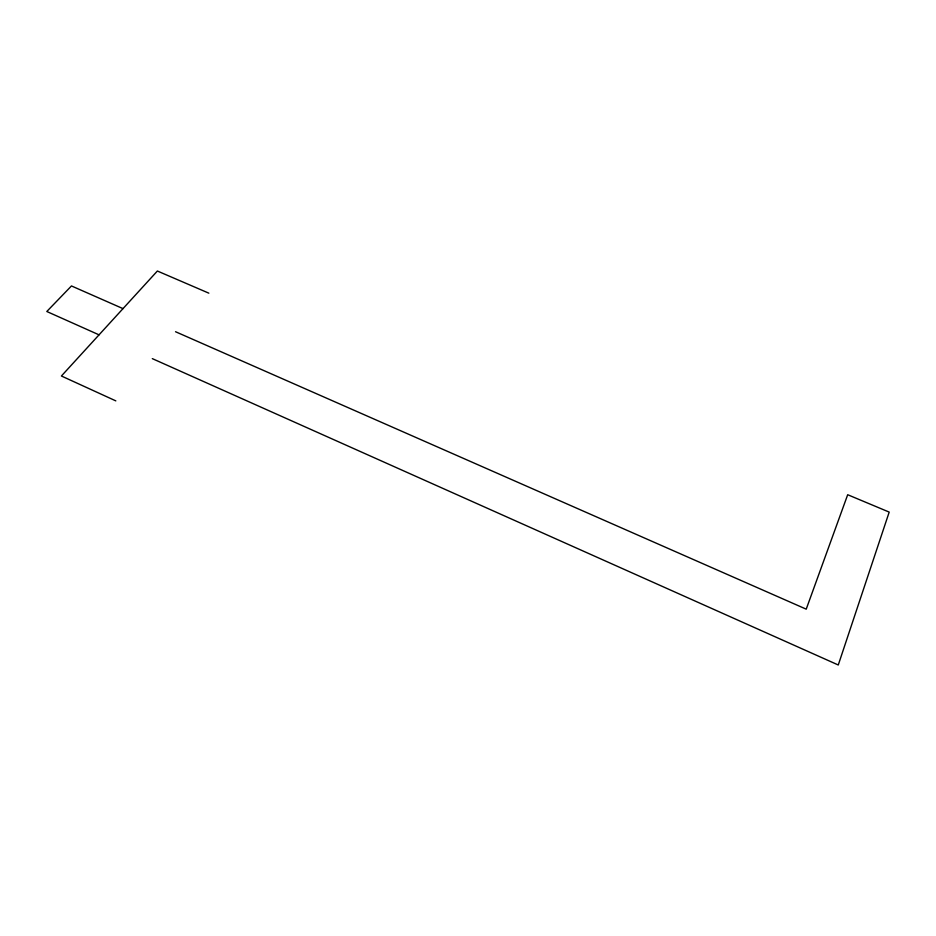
<?xml version="1.0" encoding="UTF-8"?>
<svg xmlns="http://www.w3.org/2000/svg" width="936" height="936" viewBox="0 0 936 936"><rect width="100%" height="100%" fill="white"/><g stroke="black" fill="none" stroke-linecap="round" stroke-linejoin="round"><path stroke-width="1.4" d="M208.845 293.167L157.377 271.019L61.413 376.003L115.818 400.877M123.002 308.623L71.464 285.948L46.8 311.501L99.04 334.842M175.535 331.73L806.224 609.16L847.688 494.723L889.2 512.097L838.27 664.981L152.311 358.628"/></g></svg>
